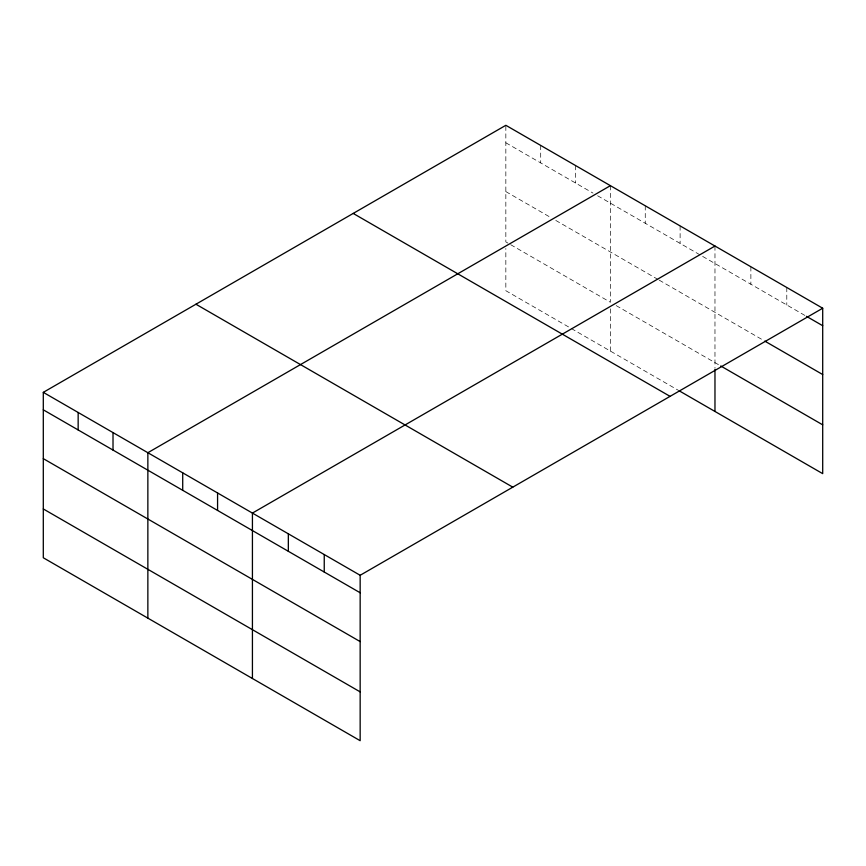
<?xml version="1.0" encoding="UTF-8"?>
<svg xmlns="http://www.w3.org/2000/svg" width="866" height="866" viewBox="0 0 866 866"><rect width="100%" height="100%" fill="white"/><g stroke="black" fill="none" stroke-linecap="round" stroke-linejoin="round"><path stroke-width="0.65" stroke-dasharray="4.33 3.25" d="M610.411 185.67L610.411 302.266L505.841 241.895L505.841 125.299M505.841 142.782L592.983 193.086M597.627 195.77L805.326 315.679M505.841 191.602L551.155 217.756M555.799 220.44L658.041 279.469M659.199 280.14L763.617 340.425M616.213 305.622L719.603 365.311M680.113 391.335L505.841 290.716L505.841 248.499M786.793 287.501L786.793 304.984M750.876 266.771L750.876 284.254M714.97 246.041L714.97 367.909M680.113 225.918L680.113 243.389M645.257 205.794L645.257 223.276M610.411 308.859L610.411 351.087M575.554 165.547L575.554 183.029M540.698 145.423L540.698 162.905"/><path stroke-width="1.3" d="M822.7 308.231L505.841 125.299L43.3 392.352L43.3 557.769L360.159 740.701L360.159 575.284L822.7 308.231L822.7 473.648L680.113 391.335M610.411 185.67L147.859 452.712L147.859 618.129M714.97 246.041L252.428 513.083L252.428 678.5M806.484 316.35L822.7 325.713M764.775 341.096L822.7 374.534M720.761 365.982L822.7 424.838M353.209 213.426L670.057 396.357M195.943 304.226L512.791 487.157M43.3 392.352L360.159 575.284M43.3 409.824L360.159 592.766M43.3 458.644L360.159 641.587M43.3 508.948L360.159 691.88M714.97 369.23L714.97 411.458M324.241 554.554L324.241 572.025M288.335 533.813L288.335 551.296M217.572 492.96L217.572 510.442M182.715 472.836L182.715 490.318M113.013 432.589L113.013 450.071M78.157 412.476L78.157 429.947"/></g></svg>
